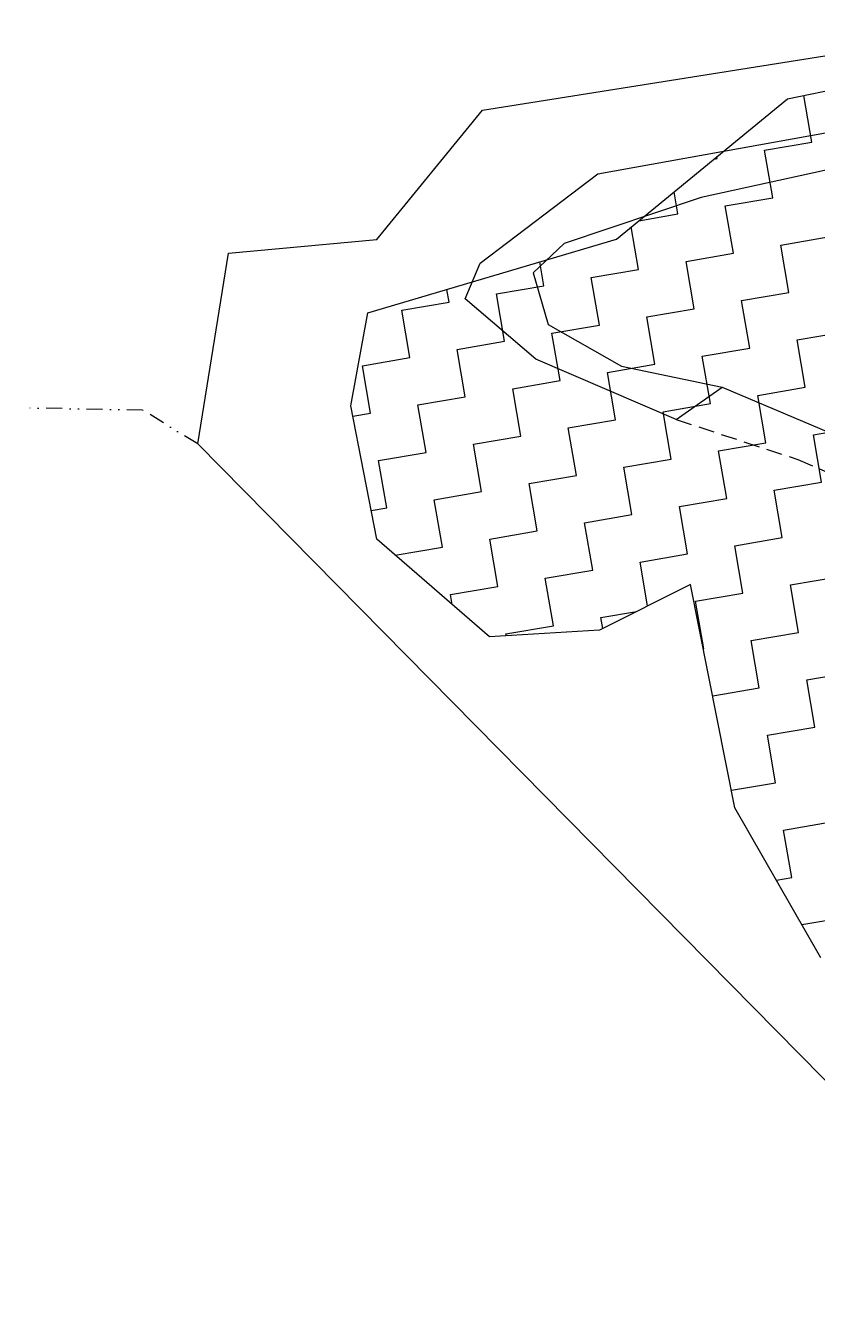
# Model space of a CAD drawing. Header units: metres. Extents: x 284659 to 287373, y 2024377 to 2026607.
# Drawn here: x 284701.9 to 284951.5, y 2025837.3 to 2026240.1 of the extents above; entities that cross this region are included whole.
import ezdxf

# ---------------------------------------------------------------- set-up
doc = ezdxf.new("R2010")
doc.units = ezdxf.units.M
doc.header["$MEASUREMENT"] = 0
doc.linetypes.add('DASHED', pattern=[0.75, 0.5, -0.25])
doc.linetypes.add('DIVIDE', pattern=[1.25, 0.5, -0.25, 0, -0.25, 0, -0.25])
for name, color, linetype in [('LINE_FOOTPATH', 1, 'DASHED'), ('OFF', 1, 'Continuous'), ('OTHERS', 1, 'Continuous'), ('POLY_HATCH', 12, 'Continuous'), ('POLY_ROAD', 30, 'Continuous'), ('V_BOUND_LINE', 7, 'Continuous'), ('V_DIVIDE_LINE', 7, 'DIVIDE')]:
    doc.layers.add(name, color=color, linetype=linetype)

msp = doc.modelspace()

# ---------------------------------------------------------------- linework, layer by layer
at = {"layer": 'LINE_FOOTPATH', "ltscale": 10}
for p, q in [((284906.95, 2026115.9), (284945.3, 2026103.34)), ((284945.3, 2026103.34), (284989.46, 2026084.31))]:
    msp.add_line(p, q, dxfattribs=at)
at = {"layer": 'OFF'}
msp.add_line((284906.95, 2026115.9), (284921.44, 2026126.16), dxfattribs=at)
at = {"layer": 'OTHERS'}
msp.add_line((284921.44, 2026126.16), (284988.99, 2026097.49), dxfattribs=at)
at = {"layer": 'POLY_HATCH'}
for p, q in [((284942.03, 2026217.03), (285000.51, 2026228.96)), ((284888.15, 2026172.81), (284942.03, 2026217.03)), ((284809.84, 2026149.53), (284888.15, 2026172.81)), ((284804.46, 2026120.25), (284809.84, 2026149.53)), ((284812.63, 2026078.17), (284804.46, 2026120.25)), ((284848.17, 2026047.41), (284812.63, 2026078.17)), ((284911.53, 2026063.96), (284882.79, 2026049.57)), ((284925.5, 2025993.58), (284911.53, 2026063.96)), ((284882.79, 2026049.57), (284848.17, 2026047.41)), ((284952.55, 2025946.24), (284925.5, 2025993.58))]:
    msp.add_line(p, q, dxfattribs=at)
at = {"layer": 'POLY_HATCH', "linetype": 'Continuous'}
for p, q in [((284949.76, 2026203.32), (284947.23, 2026218.09)), ((284934.83, 2026200.76), (284949.76, 2026203.32)), ((284918.86, 2026198.02), (284919.89, 2026198.19)), ((284919.89, 2026198.19), (284919.79, 2026198.78)), ((284937.39, 2026185.82), (284934.83, 2026200.76)), ((284907.52, 2026180.69), (284906.31, 2026187.72)), ((284922.45, 2026183.26), (284937.39, 2026185.82)), ((284925.02, 2026168.32), (284922.45, 2026183.26)), ((284895.17, 2026178.57), (284907.52, 2026180.69)), ((284895.14, 2026163.19), (284892.83, 2026176.66)), ((284939.96, 2026170.88), (284954.89, 2026173.45)), ((284942.52, 2026155.95), (284939.96, 2026170.88)), ((284910.08, 2026165.76), (284925.02, 2026168.32)), ((284912.65, 2026150.82), (284910.08, 2026165.76)), ((284865.27, 2026158.06), (284863.97, 2026165.62)), ((284880.21, 2026160.63), (284895.14, 2026163.19)), ((284850.33, 2026155.5), (284865.27, 2026158.06)), ((284882.77, 2026145.69), (284880.21, 2026160.63)), ((284835.4, 2026152.94), (284834.71, 2026156.92)), ((284852.9, 2026140.56), (284850.33, 2026155.5)), ((284927.58, 2026153.38), (284942.52, 2026155.95)), ((284820.46, 2026150.37), (284835.4, 2026152.94)), ((284823.02, 2026135.43), (284820.46, 2026150.37)), ((284897.71, 2026148.25), (284912.65, 2026150.82)), ((284930.15, 2026138.45), (284927.58, 2026153.38)), ((284867.83, 2026143.13), (284882.77, 2026145.69)), ((284900.27, 2026133.32), (284897.71, 2026148.25)), ((284870.4, 2026128.19), (284867.83, 2026143.13)), ((284945.08, 2026141.01), (284960.02, 2026143.57)), ((284837.96, 2026138), (284852.9, 2026140.56)), ((284840.52, 2026123.06), (284837.96, 2026138)), ((284915.21, 2026135.88), (284930.15, 2026138.45)), ((284947.65, 2026126.07), (284945.08, 2026141.01)), ((284808.09, 2026132.87), (284823.02, 2026135.43)), ((284917.77, 2026120.94), (284915.21, 2026135.88)), ((284810.65, 2026117.93), (284808.09, 2026132.87)), ((284885.34, 2026130.75), (284900.27, 2026133.32)), ((284887.9, 2026115.82), (284885.34, 2026130.75)), ((284855.46, 2026125.63), (284870.4, 2026128.19)), ((284858.03, 2026110.69), (284855.46, 2026125.63)), ((284932.71, 2026123.51), (284947.65, 2026126.07)), ((284825.59, 2026120.5), (284840.52, 2026123.06)), ((284935.28, 2026108.57), (284932.71, 2026123.51)), ((284805.09, 2026116.98), (284810.65, 2026117.93)), ((284828.15, 2026105.56), (284825.59, 2026120.5)), ((284902.84, 2026118.38), (284917.77, 2026120.94)), ((284905.4, 2026103.44), (284902.84, 2026118.38)), ((284872.96, 2026113.25), (284887.9, 2026115.82)), ((284950.21, 2026111.14), (284965.15, 2026113.7)), ((284843.09, 2026108.12), (284858.03, 2026110.69)), ((284875.53, 2026098.31), (284872.96, 2026113.25)), ((284952.78, 2026096.2), (284950.21, 2026111.14)), ((284813.21, 2026103), (284828.15, 2026105.56)), ((284845.65, 2026093.19), (284843.09, 2026108.12)), ((284920.34, 2026106.01), (284935.28, 2026108.57)), ((284922.9, 2026091.07), (284920.34, 2026106.01)), ((284815.78, 2026088.06), (284813.21, 2026103)), ((284890.46, 2026100.88), (284905.4, 2026103.44)), ((284860.59, 2026095.75), (284875.53, 2026098.31)), ((284893.03, 2026085.94), (284890.46, 2026100.88)), ((284863.15, 2026080.81), (284860.59, 2026095.75)), ((284937.84, 2026093.63), (284952.78, 2026096.2)), ((284940.4, 2026078.7), (284937.84, 2026093.63)), ((284830.72, 2026090.62), (284845.65, 2026093.19)), ((284833.28, 2026075.69), (284830.72, 2026090.62)), ((284907.97, 2026088.51), (284922.9, 2026091.07)), ((284810.87, 2026087.22), (284815.78, 2026088.06)), ((284878.09, 2026083.38), (284893.03, 2026085.94)), ((284910.53, 2026073.57), (284907.97, 2026088.51)), ((284880.66, 2026068.44), (284878.09, 2026083.38)), ((284848.22, 2026078.25), (284863.15, 2026080.81)), ((284850.78, 2026063.31), (284848.22, 2026078.25)), ((284925.47, 2026076.13), (284940.4, 2026078.7)), ((284818.44, 2026073.14), (284833.28, 2026075.69)), ((284895.59, 2026071), (284910.53, 2026073.57)), ((284928.03, 2026061.2), (284925.47, 2026076.13)), ((284897.97, 2026057.17), (284895.59, 2026071)), ((284865.72, 2026065.88), (284880.66, 2026068.44)), ((284868.28, 2026050.94), (284865.72, 2026065.88)), ((284942.97, 2026063.76), (284957.91, 2026066.32)), ((284835.84, 2026060.75), (284850.78, 2026063.31)), ((284913.09, 2026058.63), (284928.03, 2026061.2)), ((284945.53, 2026048.82), (284942.97, 2026063.76)), ((284836.38, 2026057.62), (284835.84, 2026060.75)), ((284915.66, 2026043.69), (284913.09, 2026058.63)), ((284883.22, 2026053.5), (284894.51, 2026055.44)), ((284883.81, 2026050.08), (284883.22, 2026053.5)), ((284853.34, 2026048.37), (284868.28, 2026050.94)), ((284853.45, 2026047.74), (284853.34, 2026048.37)), ((284930.6, 2026046.26), (284945.53, 2026048.82)), ((284933.16, 2026031.32), (284930.6, 2026046.26)), ((284915.56, 2026043.68), (284915.66, 2026043.69)), ((284948.1, 2026033.89), (284963.03, 2026036.45)), ((284950.66, 2026018.95), (284948.1, 2026033.89)), ((284918.51, 2026028.81), (284933.16, 2026031.32)), ((284935.72, 2026016.38), (284950.66, 2026018.95)), ((284938.29, 2026001.45), (284935.72, 2026016.38)), ((284924.42, 2025999.07), (284938.29, 2026001.45)), ((284940.85, 2025986.51), (284955.79, 2025989.07)), ((284943.42, 2025971.57), (284940.85, 2025986.51)), ((284938.55, 2025970.74), (284943.42, 2025971.57)), ((284946.55, 2025956.73), (284960.92, 2025959.2))]:
    msp.add_line(p, q, dxfattribs=at)
at = {"layer": 'POLY_ROAD'}
for p, q in [((284882.24, 2026193.39), (285005.85, 2026215.56)), ((285035.14, 2026212.1), (284914.88, 2026185.93)), ((284845.24, 2026165.18), (284882.24, 2026193.39)), ((284914.88, 2026185.93), (284871.69, 2026171.44)), ((284871.69, 2026171.44), (284861.88, 2026162.15)), ((284840.52, 2026153.91), (284845.24, 2026165.18)), ((284861.88, 2026162.15), (284866.58, 2026145.85)), ((284862.79, 2026134.93), (284840.52, 2026153.91)), ((284866.58, 2026145.85), (284889.75, 2026132.72)), ((284906.95, 2026115.9), (284862.79, 2026134.93)), ((284889.75, 2026132.72), (284921.44, 2026126.16))]:
    msp.add_line(p, q, dxfattribs=at)
at = {"layer": 'V_BOUND_LINE'}
for p, q in [((284845.95, 2026213.45), (285014.05, 2026240.08)), ((284812.61, 2026172.69), (284845.95, 2026213.45)), ((284765.92, 2026168.38), (284812.61, 2026172.69)), ((284756.24, 2026108.21), (284765.92, 2026168.38)), ((285023.23, 2025837.32), (284756.24, 2026108.21)), ((284756.24, 2026108.21), (284756.24, 2026108.21))]:
    msp.add_line(p, q, dxfattribs=at)
at = {"layer": 'V_DIVIDE_LINE', "ltscale": 10}
for p, q in [((284738.82, 2026118.89), (284701.92, 2026119.56)), ((284756.24, 2026108.21), (284738.82, 2026118.89))]:
    msp.add_line(p, q, dxfattribs=at)

doc.saveas('drawing.dxf')
